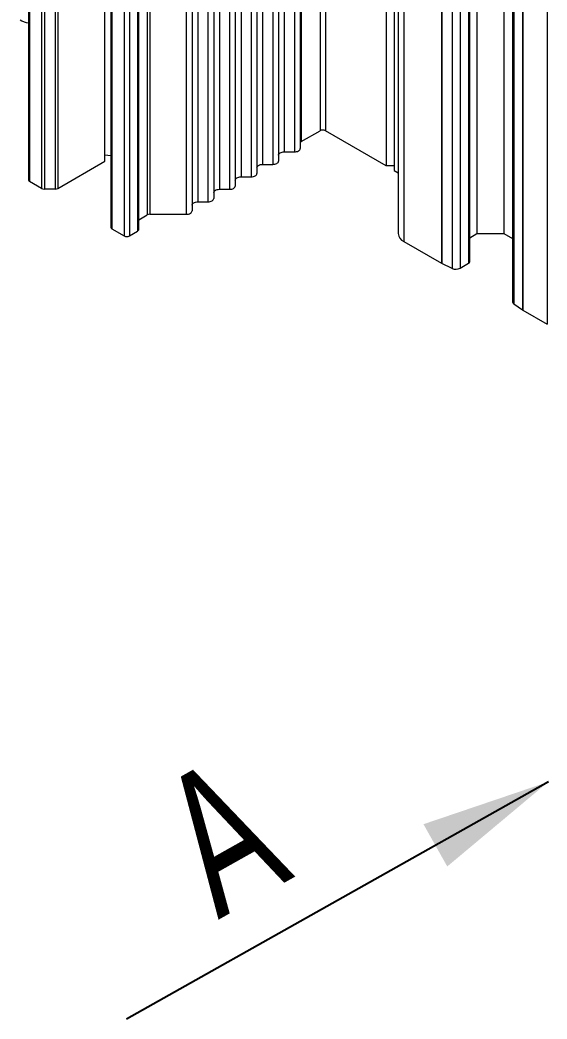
# Model space of a CAD drawing. Header units: millimetres. Extents: x 226 to 1066, y 456 to 1447.
# Drawn here: x 470.27 to 482.68, y 1309.09 to 1332.62 of the extents above; entities that cross this region are included whole.
import ezdxf

# ---------------------------------------------------------------- set-up
doc = ezdxf.new("R2010")
doc.units = ezdxf.units.MM
doc.styles.add('SLDTEXTSTYLE0', font='TXT', dxfattribs={"width": 0.663, "bigfont": 'bigfont'})

# ---------------------------------------------------------------- blocks, each defined once
blk = doc.blocks.new('M.T.TİP-4D')
at = {"color": 0, "linetype": 'Continuous', "lineweight": 0}
for p, q in [((961.906, 1366.759), (961.906, 1330.015)), ((962.033, 1366.759), (962.033, 1330.015)), ((961.465, 1366.505), (961.465, 1329.76)), ((961.064, 1366.26), (961.064, 1329.516)), ((961.304, 1366.26), (961.304, 1329.516)), ((961.439, 1366.338), (961.439, 1329.594)), ((956.841, 1329.295), (956.841, 1366.04)), ((960.555, 1365.966), (960.555, 1329.222)), ((960.794, 1365.966), (960.794, 1329.222)), ((960.929, 1366.044), (960.929, 1329.3)), ((960.42, 1365.75), (960.42, 1329.006)), ((963.465, 1365.933), (963.465, 1329.188)), ((963.656, 1365.823), (963.656, 1329.078)), ((955.038, 1365.602), (955.038, 1328.858)), ((955.065, 1365.565), (955.065, 1328.821)), ((960.046, 1365.672), (960.046, 1328.928)), ((960.285, 1365.672), (960.285, 1328.928)), ((955.351, 1365.4), (955.351, 1328.656)), ((955.415, 1365.385), (955.415, 1328.64)), ((955.669, 1365.385), (955.669, 1328.64)), ((955.733, 1365.4), (955.733, 1328.656)), ((959.537, 1365.379), (959.537, 1328.634)), ((959.776, 1365.379), (959.776, 1328.634)), ((959.911, 1365.456), (959.911, 1328.712)), ((959.028, 1365.085), (959.028, 1328.34)), ((959.267, 1365.085), (959.267, 1328.34)), ((959.402, 1365.163), (959.402, 1328.418)), ((957.833, 1364.775), (957.833, 1328.031)), ((957.897, 1364.791), (957.897, 1328.046)), ((958.758, 1364.791), (958.758, 1328.046)), ((958.893, 1364.869), (958.893, 1328.124)), ((956.979, 1364.482), (956.979, 1327.737)), ((957.006, 1364.445), (957.006, 1327.7)), ((957.61, 1364.39), (957.61, 1327.645)), ((957.637, 1327.682), (957.637, 1364.426)), ((963.747, 1364.335), (963.747, 1327.59)), ((965.597, 1364.335), (965.597, 1327.59)), ((966.233, 1364.335), (966.233, 1327.59)), ((957.292, 1364.28), (957.292, 1327.535)), ((957.419, 1364.28), (957.419, 1327.535)), ((963.879, 1364.151), (963.879, 1327.407)), ((964.77, 1363.637), (964.77, 1326.892)), ((964.775, 1363.634), (964.775, 1326.889)), ((965.406, 1363.637), (965.406, 1326.892)), ((965.432, 1326.929), (965.432, 1363.673)), ((965.021, 1363.515), (965.021, 1326.77)), ((965.203, 1363.519), (965.203, 1326.775)), ((966.436, 1362.729), (966.436, 1325.985)), ((966.468, 1362.679), (966.468, 1325.935)), ((966.673, 1362.538), (966.673, 1325.793)), ((966.679, 1362.534), (966.679, 1325.79)), ((967.252, 1362.204), (967.252, 1325.459)), ((961.465, 1329.76), (961.906, 1330.015)), ((963.465, 1329.188), (962.033, 1330.015)), ((961.064, 1329.516), (961.304, 1329.516)), ((955.733, 1328.656), (956.841, 1329.295)), ((956.979, 1329.42), (956.841, 1329.438)), ((960.555, 1329.222), (960.794, 1329.222)), ((963.656, 1329.188), (963.465, 1329.188)), ((963.656, 1329.078), (963.747, 1329.026)), ((955.351, 1328.656), (955.065, 1328.821)), ((960.046, 1328.928), (960.285, 1328.928)), ((955.669, 1328.64), (955.415, 1328.64)), ((959.537, 1328.634), (959.776, 1328.634)), ((959.028, 1328.34), (959.267, 1328.34)), ((957.637, 1327.918), (957.833, 1328.031)), ((957.897, 1328.046), (958.758, 1328.046)), ((957.006, 1327.7), (957.292, 1327.535)), ((957.419, 1327.535), (957.61, 1327.645)), ((965.432, 1327.495), (965.597, 1327.59)), ((965.597, 1327.59), (966.233, 1327.59)), ((966.233, 1327.59), (966.436, 1327.473)), ((963.879, 1327.407), (964.77, 1326.892)), ((965.021, 1326.77), (964.775, 1326.889)), ((965.203, 1326.775), (965.406, 1326.892)), ((966.468, 1325.935), (966.673, 1325.793)), ((966.679, 1325.79), (967.252, 1325.459))]:
    blk.add_line(p, q, dxfattribs=at)
at = {"color": 1}
blk.add_line((967.283, 1314.676), (957.347, 1309.089), dxfattribs=at)
at = {"color": 0, "linetype": 'Continuous', "lineweight": 0, "flags": 128}
for points in [[(960.929, 1329.438), (960.932, 1329.453), (960.94, 1329.468), (960.952, 1329.481), (960.969, 1329.493), (960.989, 1329.503), (961.013, 1329.51), (961.038, 1329.514), (961.064, 1329.516)], [(961.304, 1329.516), (961.33, 1329.517), (961.355, 1329.522), (961.379, 1329.529), (961.399, 1329.539), (961.416, 1329.551), (961.428, 1329.564), (961.436, 1329.579), (961.439, 1329.594)], [(960.794, 1329.222), (960.821, 1329.223), (960.846, 1329.228), (960.869, 1329.235), (960.89, 1329.245), (960.907, 1329.257), (960.919, 1329.27), (960.927, 1329.285), (960.929, 1329.3)], [(960.285, 1328.928), (960.312, 1328.93), (960.337, 1328.934), (960.36, 1328.941), (960.381, 1328.951), (960.398, 1328.963), (960.41, 1328.976), (960.418, 1328.991), (960.42, 1329.006)], [(960.42, 1329.144), (960.423, 1329.159), (960.431, 1329.174), (960.443, 1329.187), (960.46, 1329.199), (960.48, 1329.209), (960.504, 1329.216), (960.529, 1329.22), (960.555, 1329.222)], [(959.911, 1328.85), (959.914, 1328.865), (959.921, 1328.88), (959.934, 1328.893), (959.951, 1328.905), (959.971, 1328.915), (959.994, 1328.922), (960.02, 1328.927), (960.046, 1328.928)], [(959.402, 1328.556), (959.405, 1328.571), (959.412, 1328.586), (959.425, 1328.6), (959.442, 1328.611), (959.462, 1328.621), (959.485, 1328.628), (959.511, 1328.633), (959.537, 1328.634)], [(959.776, 1328.634), (959.802, 1328.636), (959.828, 1328.64), (959.851, 1328.647), (959.872, 1328.657), (959.888, 1328.669), (959.901, 1328.682), (959.909, 1328.697), (959.911, 1328.712)], [(958.893, 1328.262), (958.896, 1328.278), (958.903, 1328.292), (958.916, 1328.306), (958.932, 1328.317), (958.953, 1328.327), (958.976, 1328.334), (959.002, 1328.339), (959.028, 1328.34)], [(959.267, 1328.34), (959.293, 1328.342), (959.319, 1328.346), (959.342, 1328.353), (959.363, 1328.363), (959.379, 1328.375), (959.392, 1328.388), (959.399, 1328.403), (959.402, 1328.418)], [(958.758, 1328.046), (958.784, 1328.048), (958.81, 1328.052), (958.833, 1328.059), (958.853, 1328.069), (958.87, 1328.081), (958.883, 1328.094), (958.89, 1328.109), (958.893, 1328.124)]]:
    blk.add_lwpolyline(points, dxfattribs=at)
at = {"color": 0, "linetype": 'Continuous', "lineweight": 0}
for centre, radius, start, end in [((955.126, 1333.141), 0.59, 241.2088, 261.4345), ((961.969, 1329.892), 0.138, 62.6097, 117.3903), ((961.484, 1329.719), 0.0453, 114.3747, 174.3052), ((955.083, 1328.862), 0.0453, 185.6948, 245.6253), ((955.412, 1328.77), 0.13, 241.9598, 271.1441), ((955.672, 1328.77), 0.13, 268.8559, 298.0402), ((957.894, 1327.917), 0.13, 88.8559, 118.0402), ((957.024, 1327.742), 0.0453, 185.6948, 245.6253), ((957.591, 1327.687), 0.0453, 294.3747, 354.3052), ((963.972, 1327.613), 0.226, 185.6948, 245.6253), ((957.356, 1327.658), 0.138, 242.6097, 297.3903), ((964.815, 1326.971), 0.0904, 240.0469, 244.1966), ((965.387, 1326.933), 0.0453, 294.3747, 354.3052), ((965.107, 1326.962), 0.21, 245.6929, 297.1948), ((966.499, 1325.99), 0.0628, 184.1069, 240.3546), ((966.718, 1325.859), 0.0794, 235.5252, 240.0531)]:
    blk.add_arc(centre, radius, start, end, dxfattribs=at)
at = {"color": 1}
blk.add_solid([(967.283, 1314.676), (964.342, 1313.678), (964.902, 1312.682)], dxfattribs=at)
at = {"color": 1, "insert": (957.857, 1314.367), "char_height": 3.375, "attachment_point": 1, "rotation": 29.3509, "style": 'SLDTEXTSTYLE0'}
blk.add_mtext('{\\fArial|b0|i0|c0|p34;A}', dxfattribs=at)

msp = doc.modelspace()

# ---------------------------------------------------------------- block references
msp.add_blockref('M.T.TİP-4D', (-484.572, 0))

doc.saveas('drawing.dxf')
